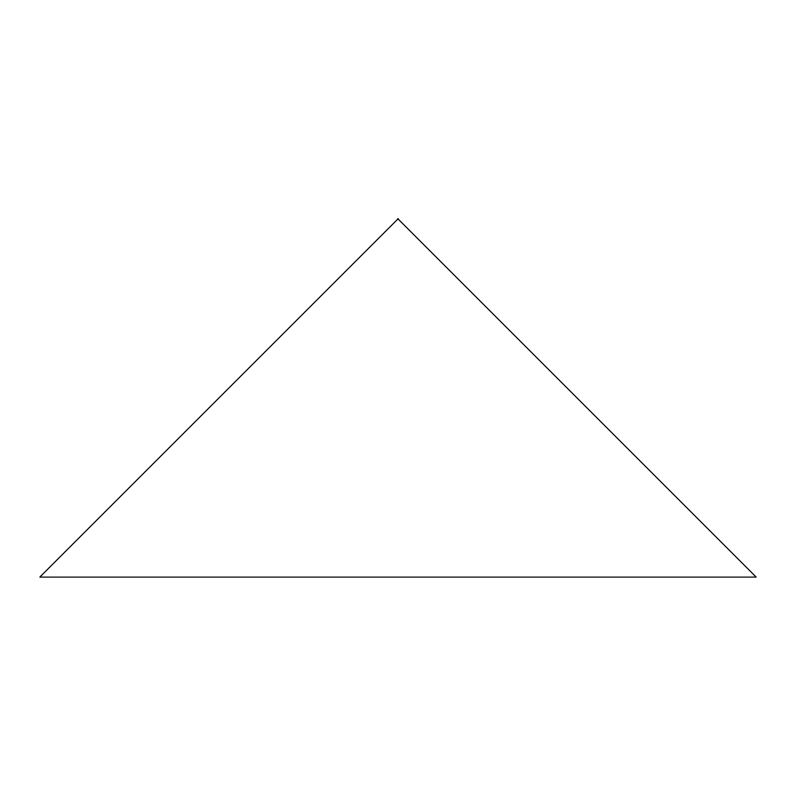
<?xml version="1.0" encoding="UTF-8"?>
<svg xmlns="http://www.w3.org/2000/svg" width="796" height="796" viewBox="0 0 796 796"><rect width="100%" height="100%" fill="white"/><g stroke="black" fill="none" stroke-linecap="round" stroke-linejoin="round"><path stroke-width="1.19" d="M398 218.9L39.8 577.1L756.2 577.1L398 218.9"/></g></svg>
